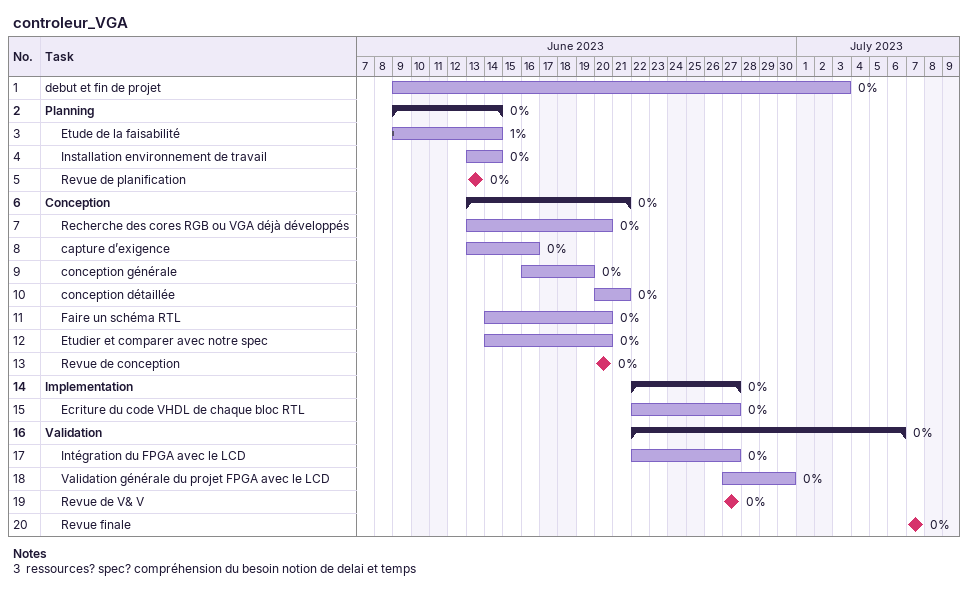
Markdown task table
controleur_VGA

| ID | Level | Task | Start | Finish | % complete |
|---|---|---|---|---|---|
| 1 | 1 | debut et fin de projet | 2023-06-09 | 2023-07-03 | 0 |
| 2 | 1 | **Planning** | 2023-06-09 | 2023-06-14 | 0 |
| 3 | 2 | Etude de la faisabilité | 2023-06-09 | 2023-06-14 | 1 |
| 4 | 2 | Installation environnement de travail | 2023-06-13 | 2023-06-14 | 0 |
| 5 | 2 | Revue de planification (milestone) | 2023-06-13 | 2023-06-13 | 0 |
| 6 | 1 | **Conception** | 2023-06-13 | 2023-06-21 | 0 |
| 7 | 2 | Recherche des cores RGB ou VGA déjà développés | 2023-06-13 | 2023-06-20 | 0 |
| 8 | 2 | capture d’exigence | 2023-06-13 | 2023-06-16 | 0 |
| 9 | 2 | conception générale | 2023-06-16 | 2023-06-19 | 0 |
| 10 | 2 | conception détaillée | 2023-06-20 | 2023-06-21 | 0 |
| 11 | 2 | Faire un schéma RTL | 2023-06-14 | 2023-06-20 | 0 |
| 12 | 2 | Etudier et comparer avec notre spec | 2023-06-14 | 2023-06-20 | 0 |
| 13 | 2 | Revue de conception (milestone) | 2023-06-20 | 2023-06-20 | 0 |
| 14 | 1 | **Implementation** | 2023-06-22 | 2023-06-27 | 0 |
| 15 | 2 | Ecriture du code VHDL de chaque bloc RTL | 2023-06-22 | 2023-06-27 | 0 |
| 16 | 1 | **Validation** | 2023-06-22 | 2023-07-06 | 0 |
| 17 | 2 | Intégration du FPGA avec le LCD | 2023-06-22 | 2023-06-27 | 0 |
| 18 | 2 | Validation générale du projet FPGA avec le LCD | 2023-06-27 | 2023-06-30 | 0 |
| 19 | 2 | Revue de V& V (milestone) | 2023-06-27 | 2023-06-27 | 0 |
| 20 | 2 | Revue finale (milestone) | 2023-07-07 | 2023-07-07 | 0 |

Notes
- 3: ressources? spec? compréhension du besoin notion de delai et temps
